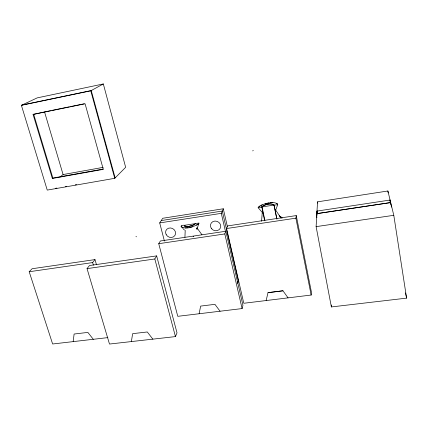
<?xml version="1.0" encoding="UTF-8"?>
<svg xmlns="http://www.w3.org/2000/svg" width="428" height="428" viewBox="0 0 428 428"><rect width="100%" height="100%" fill="white"/><g stroke="black" fill="none" stroke-linecap="round" stroke-linejoin="round"><path stroke-width="0.64" d="M185.201 230.35L184.928 237.278M316.918 217.552L316.672 216.247L317.555 201.834L387.896 190.99L393.792 215.321L406.6 298.129L331.374 306.94L331.379 304.982M262.241 212.614L262.198 213.395M331.374 306.94L316.11 226.631L317.057 211.068L390.133 200.036L390.748 203.996M317.218 211.058L317.068 213.593L390.529 202.567M311.151 295.047L311.354 291.816L296.262 215.584L227.605 225.914L226.578 228.536L243.783 303.275L311.151 295.047L295.898 218.168L296.262 215.584M262.187 213.502L261.556 221.265M275.798 209.811L277.729 204.638A10.946 3.456 -11.7 0 0 277.462 203.91L276.311 203.188M73.172 341.619L74.108 334.033L87.858 332.406L93.299 339.297M131.38 341.576L132.632 333.663L147.291 331.968L152.839 339.153M199.132 313.751L200.636 306.095L214.931 304.335L220.062 311.231M266.146 300.547L267.992 292.656L282.967 290.789L288.065 297.872M242.093 308.577L242.944 305.287L225.861 231.254L160.382 240.985L158.734 243.693L177.775 316.319L242.093 308.577L224.812 233.934L225.861 231.254M237.615 283.138L238.369 280.843L222.298 211.041L161.238 220.57M237.706 283.127L238.369 280.843M181.59 227.327L181.156 226.722A10.144 3.221 -13.9 0 1 181.21 225.979C182.275 225.289 184.398 224.636 184.826 226.038C188.427 227.059 192.75 225.931 195.612 223.577L184.773 225.262A5.789 1.83 -14 0 0 184.891 226.07L186.908 226.487L189.01 226.284M197.452 227.824L198.876 223.079L195.671 223.47L193.376 225.037L189.026 226.316M197.447 227.846L197.426 228.472L201.936 234.753M262.241 212.422L258.148 207.676A10.957 3.456 -11.6 0 1 258.828 206.81L259.962 205.948M175.448 336.595L177.005 332.856L156.643 255.896L89.495 265.526L87.039 268.624L109.493 344.048L175.448 336.595L154.824 258.972L156.643 255.896M225.503 231.591L221.292 213.353L223.288 208.773L162.742 218.269L159.708 222.918L164.4 241.023M275.691 210.073L280.987 218.071M264.563 220.425L261.781 206.815M199.02 223.149L198.95 223.266A10.144 3.215 -13.9 0 1 198.143 224.128L196.415 225.272M107.872 337.606L52.633 343.989L29.195 271.737L92.635 262.583L94.989 259.603L96.487 264.729M258.1 207.794L261.658 207.034M29.195 271.737L32.1 268.741L94.989 259.603M114.731 178.316L125.655 167.3L103.33 83.952L37.166 97.889L21.4 105.32L47.246 190.096L114.731 178.316L90.768 90.816L103.33 83.952M261.786 206.81C264.911 204.466 270.849 202.498 274.027 205.114L276.804 218.74M198.314 223.785C193.777 226.931 186.1 229.847 181.215 226.642M258.919 206.671L262.867 204.472L268.672 202.926M59.99 177.031L63.082 174.56L103.143 167.369M50.509 110.681L33.068 114.431L52.344 178.465L52.863 178.059L103.078 169.081M260.978 205.387L262.182 204.846M193.718 236.261L193.114 236.459M192.466 226.685L189.738 227.396M265.002 203.717C268.902 203.07 274.118 201.262 277.467 204.038M21.994 105.042L91.239 90.559L115.143 177.904M21.4 105.32L90.768 90.816M51.809 110.413L69.336 106.823M70.636 106.561L84.263 103.769M33.068 114.431L85.086 103.785L103.298 169.36L52.344 178.465M253.199 150.281L252.771 150.913M55.619 188.304L56.929 188.074M65.431 186.587L66.736 186.362M75.242 184.875L76.548 184.645M264.884 220.457L262.054 206.949L274.027 205.055L276.9 219.173M159.708 222.918L221.292 213.353M274.027 205.114L277.713 204.75M226.578 228.536L295.898 218.168M316.672 216.247L316.998 213.642L390.47 202.615L390.673 203.937M390.245 202.059L389.935 200.079L391.577 207.088M158.734 243.693L224.812 233.934M316.11 226.631L393.792 215.321M87.039 268.624L154.824 258.972M188.32 227.643L185.105 227.91M136.495 236.812L135.944 236.449M267.992 292.661L282.967 290.794M270.17 202.722L272.861 202.594M182.959 227.867L182.168 227.637M279.291 215.685L281.993 218.077M280.329 216.327L282.1 217.906M181.718 226.391L181.263 225.866M280.147 216.659L281.137 217.574M182.847 228.461L184.473 230.077M280.046 216.766L280.811 217.633M273.957 204.846C270.721 202.883 266.211 204.472 262.99 205.938A6.243 1.963 -11.8 0 0 262.054 206.949M33.635 114.137L52.863 178.059M44.576 112.034L63.082 174.56M92.635 262.583L93.39 265.146M184.479 225.181L184.8 226.471M196.693 228.065L197.003 229.349M196.741 227.942L197.046 229.221M223.288 208.773L227.45 226.894M405.46 292.923L406.6 298.129M317.555 201.834L317.795 203.145M317.057 211.068L317.298 212.374M387.896 190.99L388.201 192.958M211.459 228.589A5.227 4.799 24.1 0 0 220.329 228.108A5.227 4.799 24.1 0 0 214.963 221.057A5.227 4.799 24.1 0 0 211.459 228.589M166.23 234.721A5.141 4.644 30.3 0 0 174.918 235.475A5.141 4.644 30.3 0 0 170.601 227.964A5.141 4.644 30.3 0 0 166.23 234.721"/></g></svg>
